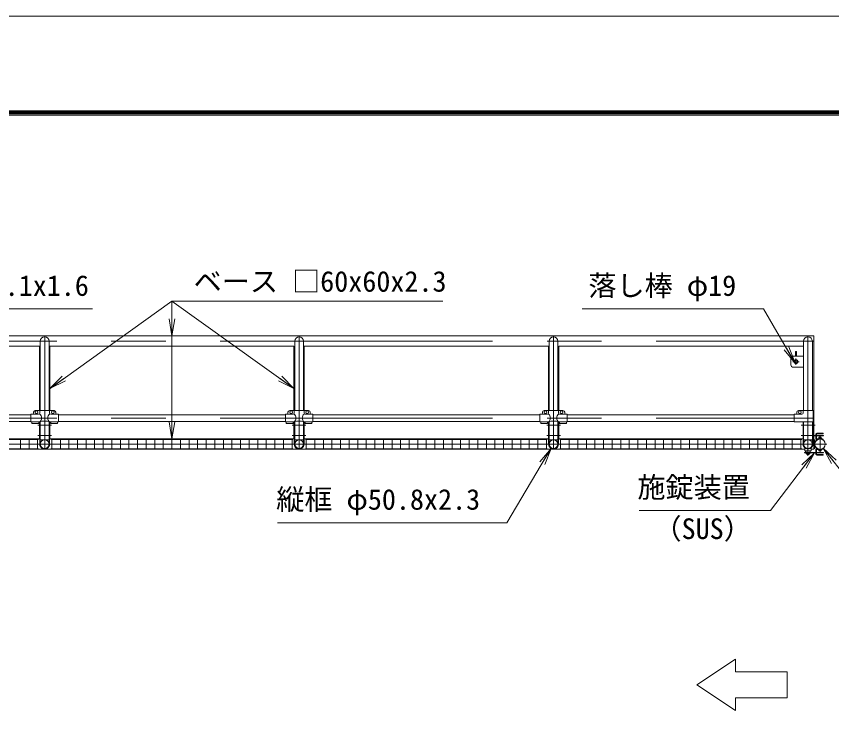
# Model space of a CAD drawing. Units: millimetres, scale not verified. Extents: x -10500 to 10500, y -7425 to 7425.
# Drawn here: x -1377 to 3374, y 3312 to 7425 of the extents above; entities that cross this region are included whole.
import ezdxf
from ezdxf.enums import TextEntityAlignment as Align

# ---------------------------------------------------------------- set-up
doc = ezdxf.new("R2010")
doc.units = ezdxf.units.MM
doc.header["$LTSCALE"] = 50
doc.linetypes.add('USER1', pattern=[50.8, 31.75, -6.35, 6.35, -6.35])
for name, color, linetype, lineweight in [('0-1_D-BMK', 2, 'USER1', 13), ('0-2_D-STR-DIM', 7, 'Continuous', 9), ('0-3_0', 7, 'Continuous', 18), ('0-4_D-STR3', 3, 'Continuous', 13), ('0-5_D-STR1', 1, 'Continuous', 18), ('0-6_D-STR2', 7, 'Continuous', 9), ('0-9_D-STR-TXT', 7, 'Continuous', 9), ('0-B_D-TTL', 7, 'Continuous', 9)]:
    doc.layers.add(name, color=color, linetype=linetype, lineweight=lineweight)
doc.styles.add('ＭＳ ゴシック', font='')
doc.styles.get('ＭＳ ゴシック').set_extended_font_data('MS Gothic')

# ---------------------------------------------------------------- blocks, each defined once
blk = doc.blocks.new('_Open')
at = {"layer": '0-3_0', "lineweight": 9}
blk.add_line((-50, 8.33), (0, 0), dxfattribs=at)
blk.add_lwpolyline([(-50, -8.33), (0, 0), (-50, 0)], dxfattribs=at)

msp = doc.modelspace()

# ---------------------------------------------------------------- linework, layer by layer
at = {"layer": '0-1_D-BMK'}
for p, q in [((-1212, 5563.91), (-1212, 4903.91)), ((270.5, 5563.91), (270.5, 4903.91)), ((1753, 5563.91), (1753, 4903.91)), ((3235.5, 5563.91), (3235.5, 4903.91)), ((-2729.5, 5533.91), (3270.5, 5533.91)), ((3165.5, 5395.91), (3165.5, 5431.91)), ((3183.5, 5413.91), (3147.5, 5413.91)), ((-2729.5, 5085.61), (3270.5, 5085.61)), ((-1172, 5043.91), (-1252, 5043.91)), ((310.5, 5043.91), (230.5, 5043.91)), ((1793, 5043.91), (1713, 5043.91)), ((3276.5, 5043.91), (3196.5, 5043.91)), ((3235.5, 4866.23), (3235.5, 5001.59)), ((-1172, 4983.91), (-1252, 4983.91)), ((310.5, 4983.91), (230.5, 4983.91)), ((1793, 4983.91), (1713, 4983.91)), ((3275.5, 4983.91), (3195.5, 4983.91)), ((3305.75, 4978.03), (3305.75, 4889.8)), ((-2736.29, 4933.91), (3275.5, 4933.91)), ((3345.75, 4933.91), (3272.55, 4933.91))]:
    msp.add_line(p, q, dxfattribs=at)
at = {"layer": '0-2_D-STR-DIM'}
for p, q in [((3113.61, 3607.4), (3113.61, 3457.4)), ((3113.61, 3457.4), (2813.61, 3457.4)), ((2813.61, 3382.4), (2813.61, 3457.4))]:
    msp.add_line(p, q, dxfattribs=at)
for points in [[(2813.61, 3682.4), (2588.61, 3532.4), (2813.61, 3382.4)], [(3113.61, 3607.4), (2813.61, 3607.4), (2813.61, 3682.4)]]:
    msp.add_lwpolyline(points, dxfattribs=at)
at = {"layer": '0-4_D-STR3'}
for p, q in [((3167.75, 5473.41), (3163.25, 5473.41)), ((3163.25, 5446.41), (3163.25, 5473.41)), ((3167.75, 5446.41), (3167.75, 5473.41)), ((3135.5, 5431.41), (3135.5, 5396.41)), ((3210.1, 5446.41), (3150.5, 5446.41)), ((3163.25, 5423.14), (3163.25, 5425.19)), ((3167.75, 5423.14), (3167.75, 5425.19)), ((3150.5, 5381.41), (3210.1, 5381.41)), ((-1292, 5107.61), (-1247.55, 5107.61)), ((-1292, 5107.61), (-1292, 5063.61)), ((-1277, 5119.61), (-1277, 5114.61)), ((-1157, 5129.61), (-1267, 5129.61)), ((-1240.55, 5129.61), (-1240.55, 5114.61)), ((-1183.45, 5129.61), (-1183.45, 5114.61)), ((-1176.45, 5107.61), (-1132, 5107.61)), ((-1147, 5119.61), (-1147, 5114.61)), ((-1132, 5107.61), (-1132, 5063.61)), ((190.5, 5107.61), (234.95, 5107.61)), ((190.5, 5107.61), (190.5, 5063.61)), ((205.5, 5119.61), (205.5, 5114.61)), ((325.5, 5129.61), (215.5, 5129.61)), ((241.95, 5129.61), (241.95, 5114.61)), ((299.05, 5129.61), (299.05, 5114.61)), ((306.05, 5107.61), (350.5, 5107.61)), ((335.5, 5119.61), (335.5, 5114.61)), ((350.5, 5107.61), (350.5, 5063.61)), ((1673, 5107.61), (1717.45, 5107.61)), ((1673, 5107.61), (1673, 5063.61)), ((1688, 5119.61), (1688, 5114.61)), ((1808, 5129.61), (1698, 5129.61)), ((1724.45, 5129.61), (1724.45, 5114.61)), ((1781.55, 5129.61), (1781.55, 5114.61)), ((1788.55, 5107.61), (1833, 5107.61)), ((1818, 5119.61), (1818, 5114.61)), ((1833, 5107.61), (1833, 5063.61)), ((3155.5, 5107.61), (3199.95, 5107.61)), ((3155.5, 5107.61), (3155.5, 5063.61)), ((3170.5, 5119.61), (3170.5, 5114.61)), ((3266.45, 5129.61), (3180.5, 5129.61)), ((3206.95, 5129.61), (3206.95, 5114.61)), ((3266.45, 5063.61), (3266.45, 5129.61)), ((-1292, 5063.61), (-1240.55, 5063.61)), ((-1287, 5063.61), (-1287, 5054.31)), ((-1287, 5054.31), (-1247, 5054.31)), ((-1247, 5063.61), (-1247, 5054.31)), ((-1240.6, 4933.91), (-1240.6, 5063.61)), ((-1240.6, 5063.61), (-1237.4, 5063.61)), ((-1237.4, 4933.91), (-1237.4, 5063.61)), ((-1183.4, 5063.61), (-1186.6, 5063.61)), ((-1186.6, 4933.91), (-1186.6, 5063.61)), ((-1183.45, 5063.61), (-1132, 5063.61)), ((-1183.4, 4933.91), (-1183.4, 5063.61)), ((-1177, 5063.61), (-1177, 5054.31)), ((-1177, 5054.31), (-1137, 5054.31)), ((-1137, 5063.61), (-1137, 5054.31)), ((190.5, 5063.61), (241.95, 5063.61)), ((195.5, 5063.61), (195.5, 5054.31)), ((195.5, 5054.31), (235.5, 5054.31)), ((235.5, 5063.61), (235.5, 5054.31)), ((241.9, 4933.91), (241.9, 5063.61)), ((241.9, 5063.61), (245.1, 5063.61)), ((245.1, 4933.91), (245.1, 5063.61)), ((299.1, 5063.61), (295.9, 5063.61)), ((295.9, 4933.91), (295.9, 5063.61)), ((299.05, 5063.61), (350.5, 5063.61)), ((299.1, 4933.91), (299.1, 5063.61)), ((305.5, 5063.61), (305.5, 5054.31)), ((305.5, 5054.31), (345.5, 5054.31)), ((345.5, 5063.61), (345.5, 5054.31)), ((1673, 5063.61), (1724.45, 5063.61)), ((1678, 5063.61), (1678, 5054.31)), ((1678, 5054.31), (1718, 5054.31)), ((1718, 5063.61), (1718, 5054.31)), ((1724.4, 4933.91), (1724.4, 5063.61)), ((1724.4, 5063.61), (1727.6, 5063.61)), ((1727.6, 4933.91), (1727.6, 5063.61)), ((1781.6, 5063.61), (1778.4, 5063.61)), ((1778.4, 4933.91), (1778.4, 5063.61)), ((1781.55, 5063.61), (1833, 5063.61)), ((1781.6, 4933.91), (1781.6, 5063.61)), ((1788, 5063.61), (1788, 5054.31)), ((1788, 5054.31), (1828, 5054.31)), ((1828, 5063.61), (1828, 5054.31)), ((3155.5, 5063.61), (3266.45, 5063.61)), ((3206.9, 4933.91), (3206.9, 5063.61)), ((3206.9, 5063.61), (3210.1, 5063.61)), ((3210.1, 4933.91), (3210.1, 5063.61)), ((3264.1, 5063.61), (3260.9, 5063.61)), ((3260.9, 4933.91), (3260.9, 5063.61)), ((3264.1, 4933.9), (3264.1, 5063.61)), ((3281.75, 4985.14), (3281.75, 4992.69)), ((3284.75, 4994.69), (3324.75, 4994.69)), ((3284.75, 4985.14), (3284.75, 4992.69)), ((3286.75, 4997.69), (3324.75, 4997.69)), ((3296.75, 4994.69), (3296.75, 4997.69)), ((3318.75, 4994.69), (3318.75, 4997.69)), ((3324.75, 4994.69), (3324.75, 4997.69)), ((3253.64, 4952.54), (3254.5, 4952.54)), ((3254.5, 4959.31), (3254.5, 4952.54)), ((3264.1, 4985.14), (3325.5, 4985.14)), ((3264.1, 4982.14), (3325.5, 4982.14)), ((3270.5, 4958.91), (3275.5, 4958.91)), ((3270.5, 4958.91), (3270.5, 4908.91)), ((3275.5, 4958.91), (3275.5, 4908.91)), ((3275.5, 4958.91), (3275.5, 4908.91)), ((3281.75, 4964.66), (3281.75, 4982.14)), ((3284.75, 4974.69), (3281.75, 4974.69)), ((3284.75, 4965.81), (3284.75, 4982.14)), ((3290.39, 4961.69), (3284.75, 4961.69)), ((3291, 4964.84), (3285.89, 4964.84)), ((3298.25, 4967.16), (3298.25, 4972.96)), ((3298.25, 4967.16), (3313.25, 4967.16)), ((3299.99, 4973.66), (3311.57, 4973.66)), ((3301.75, 4973.66), (3301.75, 4975.06)), ((3301.75, 4967.16), (3301.75, 4972.96)), ((3302.35, 4975.66), (3302.35, 4973.66)), ((3302.35, 4975.66), (3309.15, 4975.66)), ((3309.15, 4975.66), (3309.15, 4973.66)), ((3309.75, 4973.66), (3309.75, 4975.06)), ((3309.75, 4967.16), (3309.75, 4972.96)), ((3313.25, 4967.16), (3313.25, 4972.96)), ((3323.11, 4961.05), (3324.75, 4963.41)), ((3325.5, 4985.14), (3325.5, 4982.14)), ((3216.5, 4896.53), (3216.5, 4912.54)), ((3218.75, 4894.28), (3252.25, 4894.28)), ((3222, 4890.48), (3222, 4894.28)), ((3249, 4890.48), (3249, 4894.28)), ((3254.5, 4896.53), (3254.5, 4912.54)), ((3275.5, 4908.91), (3270.5, 4908.91)), ((3281.75, 4903.17), (3281.75, 4885.68)), ((3290.39, 4906.13), (3284.75, 4906.13)), ((3284.75, 4902.01), (3284.75, 4885.68)), ((3291, 4902.98), (3285.89, 4902.98)), ((3298.25, 4900.66), (3298.25, 4895.86)), ((3298.25, 4900.66), (3313.25, 4900.66)), ((3299.99, 4895.16), (3311.57, 4895.16)), ((3301.75, 4900.66), (3301.75, 4895.86)), ((3309.75, 4900.66), (3309.75, 4895.86)), ((3313.25, 4900.66), (3313.25, 4895.86)), ((3215.5, 4882.68), (3215.5, 4885.68)), ((3215.5, 4885.68), (3325.5, 4885.68)), ((3215.5, 4882.68), (3325.5, 4882.68)), ((3220.5, 4881.68), (3220.5, 4882.68)), ((3220.5, 4881.68), (3250.5, 4881.68)), ((3226.5, 4885.68), (3224.17, 4887.46)), ((3225, 4880.18), (3225, 4881.18)), ((3226.5, 4878.68), (3244.5, 4878.68)), ((3228, 4878.68), (3228, 4873.88)), ((3229.74, 4873.18), (3241.32, 4873.18)), ((3231.5, 4878.68), (3231.5, 4873.88)), ((3239.5, 4878.68), (3239.5, 4873.88)), ((3243, 4878.68), (3243, 4873.88)), ((3244.5, 4885.68), (3246.84, 4887.46)), ((3246, 4880.18), (3246, 4881.18)), ((3250.5, 4881.68), (3250.5, 4882.68)), ((3284.75, 4893.13), (3281.75, 4893.13)), ((3281.75, 4882.68), (3281.75, 4875.13)), ((3284.75, 4882.68), (3284.75, 4875.13)), ((3284.75, 4873.13), (3324.75, 4873.13)), ((3286.75, 4870.13), (3324.75, 4870.13)), ((3296.75, 4873.13), (3296.75, 4870.13)), ((3318.75, 4873.13), (3318.75, 4870.13)), ((3324.75, 4873.13), (3324.75, 4870.13)), ((3325.5, 4882.68), (3325.5, 4885.68))]:
    msp.add_line(p, q, dxfattribs=at)
for points in [[(3216.5, 4959.31), (3216.5, 4952.54), (3217.37, 4952.54)], [(3309.75, 4975.06), (3301.75, 4975.06), (3302.35, 4975.66)]]:
    msp.add_lwpolyline(points, dxfattribs=at)
for centre, radius in [((3165.5, 5413.91), 11.5), ((3165.5, 5413.91), 9.5), ((-1259, 5120.61), 8), ((-1165, 5120.61), 8), ((223.5, 5120.61), 8), ((317.5, 5120.61), 8), ((1706, 5120.61), 8), ((1800, 5120.61), 8), ((3188.5, 5120.61), 8)]:
    msp.add_circle(centre, radius, dxfattribs=at)
for centre, radius, start, end in [((3150.5, 5431.41), 15, 90, 180), ((3150.5, 5396.41), 15, 180, 270), ((-1284, 5114.61), 7, 270, 0), ((-1267, 5119.61), 10, 90, 180), ((-1247.55, 5114.61), 7, 270, 0), ((-1259.67, 5086.05), 29.48, 310.4464, 49.5536), ((-1164.32, 5086.05), 29.48, 130.4464, 229.5536), ((-1176.45, 5114.61), 7, 180, 270), ((-1157, 5119.61), 10, 0, 90), ((-1140, 5114.61), 7, 180, 270), ((198.5, 5114.61), 7, 270, 0), ((215.5, 5119.61), 10, 90, 180), ((234.95, 5114.61), 7, 270, 0), ((222.83, 5086.05), 29.48, 310.4464, 49.5536), ((318.18, 5086.05), 29.48, 130.4464, 229.5536), ((306.05, 5114.61), 7, 180, 270), ((325.5, 5119.61), 10, 0, 90), ((342.5, 5114.61), 7, 180, 270), ((1681, 5114.61), 7, 270, 0), ((1698, 5119.61), 10, 90, 180), ((1717.45, 5114.61), 7, 270, 0), ((1705.33, 5086.05), 29.48, 310.4464, 49.5536), ((1800.68, 5086.05), 29.48, 130.4464, 229.5536), ((1788.55, 5114.61), 7, 180, 270), ((1808, 5119.61), 10, 0, 90), ((1825, 5114.61), 7, 180, 270), ((3163.5, 5114.61), 7, 270, 0), ((3180.5, 5119.61), 10, 90, 180), ((3199.95, 5114.61), 7, 270, 0), ((-1212, 4983.13), 85.4, 70.46947, 109.53053), ((270.5, 4983.13), 85.4, 70.46947, 109.53053), ((1753, 4983.13), 85.4, 70.46947, 109.53053), ((3286.75, 4992.69), 5, 90, 180), ((3284.75, 4991.69), 3, 90, 180), ((3286.75, 4992.69), 2, 90, 180), ((3235.5, 4933.91), 26, 45.7659, 134.2341), ((3284.75, 4964.69), 3, 179.99999, 270), ((3285.75, 4965.83), 1, 180, 278.06737), ((3305.84, 4914.63), 49.53, 69.59206, 108.17614), ((3305.75, 4913.94), 53, 68.9925, 106.16556), ((3300, 4971.12), 2.54, 46.39452, 133.60548), ((3305.75, 4961.88), 11.78, 70.14751, 109.85249), ((3311.5, 4971.13), 2.54, 46.35169, 133.64831), ((-1212, 4933.91), 28.6, 179.9857, 0.0143), ((-1212, 4933.91), 25.4, 179.99463, 0.00537), ((270.5, 4933.91), 28.6, 179.9857, 0.0143), ((270.5, 4933.91), 25.4, 179.99463, 0.00537), ((1753, 4933.91), 28.6, 179.9857, 0.0143), ((1753, 4933.91), 25.4, 179.99463, 0.00537), ((3235.5, 4933.91), 28.6, 179.9857, 0.0143), ((3235.5, 4933.91), 25.4, 179.99463, 0.00537), ((3218.75, 4896.53), 2.25, 180, 270), ((3252.25, 4896.53), 2.25, 270, 0), ((3284.75, 4903.13), 3, 90, 180.00001), ((3285.75, 4901.99), 1, 81.93263, 180), ((3305.84, 4953.19), 49.53, 251.82386, 290.40794), ((3305.75, 4953.89), 53, 253.83444, 291.0075), ((3300, 4897.7), 2.54, 226.39452, 313.60548), ((3305.75, 4906.94), 11.78, 250.14751, 289.85249), ((3311.5, 4897.7), 2.54, 226.35169, 313.64831), ((3225.2, 4890.48), 3.2, 180, 251.05067), ((3224.5, 4881.18), 0.5, 0, 90), ((3226.5, 4880.18), 1.5, 180, 270), ((3229.75, 4875.72), 2.54, 226.39452, 313.60548), ((3235.5, 4884.96), 11.78, 250.14751, 289.85249), ((3241.25, 4875.72), 2.54, 226.35169, 313.64831), ((3244.5, 4880.18), 1.5, 270, 0), ((3246.5, 4881.18), 0.5, 90, 180), ((3245.8, 4890.48), 3.2, 288.94933, 0), ((3284.75, 4876.13), 3, 180, 270), ((3286.75, 4875.13), 5, 180, 270), ((3286.75, 4875.13), 2, 180, 270)]:
    msp.add_arc(centre, radius, start, end, dxfattribs=at)
at = {"layer": '0-5_D-STR1'}
for p, q in [((3270.5, 5563.91), (-2729.5, 5563.91)), ((3270.5, 5563.91), (3270.5, 4985.14)), ((-1237.4, 5533.91), (-1237.4, 5129.61)), ((-1186.6, 5533.91), (-1186.6, 5129.61)), ((245.1, 5533.91), (245.1, 5129.61)), ((295.9, 5533.91), (295.9, 5129.61)), ((1727.6, 5533.91), (1727.6, 5129.61)), ((1778.4, 5533.91), (1778.4, 5129.61)), ((3210.1, 5533.91), (3210.1, 5129.61)), ((3260.9, 5533.91), (3260.9, 5129.61)), ((-2669.1, 5503.91), (-1242, 5503.91)), ((-1242, 5503.91), (-1242, 5129.61)), ((-1182, 5503.91), (240.5, 5503.91)), ((-1182, 5503.91), (-1182, 5129.61)), ((240.5, 5503.91), (240.5, 5129.61)), ((300.5, 5503.91), (1723, 5503.91)), ((300.5, 5503.91), (300.5, 5129.61)), ((1723, 5503.91), (1723, 5129.61)), ((1783, 5503.91), (1783, 5129.61)), ((1783, 5503.91), (3210.1, 5503.91)), ((-2614.5, 5104.66), (-1292, 5104.66)), ((-1292, 5104.66), (-2614.5, 5104.66)), ((-1132, 5104.66), (190.5, 5104.66)), ((190.5, 5104.66), (-1132, 5104.66)), ((350.5, 5104.66), (1673, 5104.66)), ((1673, 5104.66), (350.5, 5104.66)), ((1833, 5104.66), (3155.5, 5104.66)), ((3155.5, 5104.66), (1833, 5104.66)), ((-2614.5, 5066.56), (-1292, 5066.56)), ((-1292, 5066.56), (-2614.5, 5066.56)), ((-1242, 5063.61), (-1242, 4963.91)), ((-1237.4, 5064.66), (-1237.4, 4959.31)), ((-1186.6, 5064.66), (-1186.6, 4959.31)), ((-1182, 5063.61), (-1182, 4963.91)), ((-1132, 5066.56), (190.5, 5066.56)), ((190.5, 5066.56), (-1132, 5066.56)), ((240.5, 5063.61), (240.5, 4963.91)), ((245.1, 5064.66), (245.1, 4959.31)), ((295.9, 5064.66), (295.9, 4959.31)), ((300.5, 5063.61), (300.5, 4963.91)), ((350.5, 5066.56), (1673, 5066.56)), ((1673, 5066.56), (350.5, 5066.56)), ((1723, 5063.61), (1723, 4963.91)), ((1727.6, 5064.66), (1727.6, 4959.31)), ((1778.4, 5064.66), (1778.4, 4959.31)), ((1783, 5063.61), (1783, 4963.91)), ((1833, 5066.56), (3155.5, 5066.56)), ((3155.5, 5066.56), (1833, 5066.56)), ((3210.1, 5063.61), (3210.1, 4959.31)), ((3260.9, 5063.61), (3260.9, 4959.31)), ((-1242, 4963.91), (-2665.9, 4963.91)), ((-1237.4, 4959.31), (-1186.6, 4959.31)), ((240.5, 4963.91), (-1182, 4963.91)), ((245.1, 4959.31), (295.9, 4959.31)), ((1723, 4963.91), (300.5, 4963.91)), ((1727.6, 4959.31), (1778.4, 4959.31)), ((3206.9, 4963.91), (1783, 4963.91)), ((3210.1, 4959.31), (3260.9, 4959.31)), ((3270.5, 4982.14), (3270.5, 4903.91)), ((3216.5, 4903.91), (-2729.5, 4903.91)), ((3270.5, 4903.91), (3254.5, 4903.91))]:
    msp.add_line(p, q, dxfattribs=at)
for centre, radius in [((-1212, 4933.91), 25.4), ((270.5, 4933.91), 25.4), ((1753, 4933.91), 25.4), ((3235.5, 4933.91), 25.4), ((3305.75, 4933.91), 30.25)]:
    msp.add_circle(centre, radius, dxfattribs=at)
for centre in [(-1212, 5533.91), (270.5, 5533.91), (1753, 5533.91), (3235.5, 5533.91)]:
    msp.add_arc(centre, 25.4, 0, 180, dxfattribs=at)
at = {"layer": '0-6_D-STR2'}
for p, q in [((-1248.25, 4961.91), (-2658.25, 4961.91)), ((-1353.25, 4905.91), (-1353.25, 4961.91)), ((-1303.25, 4905.91), (-1303.25, 4961.91)), ((-1253.25, 4905.91), (-1253.25, 4961.91)), ((234.25, 4961.91), (-1175.75, 4961.91)), ((-1170.75, 4905.91), (-1170.75, 4961.91)), ((-1120.75, 4905.91), (-1120.75, 4961.91)), ((-1070.75, 4905.91), (-1070.75, 4961.91)), ((-1020.75, 4905.91), (-1020.75, 4961.91)), ((-970.75, 4905.91), (-970.75, 4961.91)), ((-920.75, 4905.91), (-920.75, 4961.91)), ((-870.75, 4905.91), (-870.75, 4961.91)), ((-820.75, 4905.91), (-820.75, 4961.91)), ((-770.75, 4905.91), (-770.75, 4961.91)), ((-720.75, 4905.91), (-720.75, 4961.91)), ((-670.75, 4905.91), (-670.75, 4961.91)), ((-620.75, 4905.91), (-620.75, 4961.91)), ((-570.75, 4905.91), (-570.75, 4961.91)), ((-520.75, 4905.91), (-520.75, 4961.91)), ((-470.75, 4905.91), (-470.75, 4961.91)), ((-420.75, 4905.91), (-420.75, 4961.91)), ((-370.75, 4905.91), (-370.75, 4961.91)), ((-320.75, 4905.91), (-320.75, 4961.91)), ((-270.75, 4905.91), (-270.75, 4961.91)), ((-220.75, 4905.91), (-220.75, 4961.91)), ((-170.75, 4905.91), (-170.75, 4961.91)), ((-120.75, 4905.91), (-120.75, 4961.91)), ((-70.75, 4905.91), (-70.75, 4961.91)), ((-20.75, 4905.91), (-20.75, 4961.91)), ((29.25, 4905.91), (29.25, 4961.91)), ((79.25, 4905.91), (79.25, 4961.91)), ((129.25, 4905.91), (129.25, 4961.91)), ((179.25, 4905.91), (179.25, 4961.91)), ((229.25, 4905.91), (229.25, 4961.91)), ((1716.75, 4961.91), (306.75, 4961.91)), ((311.75, 4905.91), (311.75, 4961.91)), ((361.75, 4905.91), (361.75, 4961.91)), ((411.75, 4905.91), (411.75, 4961.91)), ((461.75, 4905.91), (461.75, 4961.91)), ((511.75, 4905.91), (511.75, 4961.91)), ((561.75, 4905.91), (561.75, 4961.91)), ((611.75, 4905.91), (611.75, 4961.91)), ((661.75, 4905.91), (661.75, 4961.91)), ((711.75, 4905.91), (711.75, 4961.91)), ((761.75, 4905.91), (761.75, 4961.91)), ((811.75, 4905.91), (811.75, 4961.91)), ((861.75, 4905.91), (861.75, 4961.91)), ((911.75, 4905.91), (911.75, 4961.91)), ((961.75, 4905.91), (961.75, 4961.91)), ((1011.75, 4905.91), (1011.75, 4961.91)), ((1061.75, 4905.91), (1061.75, 4961.91)), ((1111.75, 4905.91), (1111.75, 4961.91)), ((1161.75, 4905.91), (1161.75, 4961.91)), ((1211.75, 4905.91), (1211.75, 4961.91)), ((1261.75, 4905.91), (1261.75, 4961.91)), ((1311.75, 4905.91), (1311.75, 4961.91)), ((1361.75, 4905.91), (1361.75, 4961.91)), ((1411.75, 4905.91), (1411.75, 4961.91)), ((1461.75, 4905.91), (1461.75, 4961.91)), ((1511.75, 4905.91), (1511.75, 4961.91)), ((1561.75, 4905.91), (1561.75, 4961.91)), ((1611.75, 4905.91), (1611.75, 4961.91)), ((1661.75, 4905.91), (1661.75, 4961.91)), ((1711.75, 4905.91), (1711.75, 4961.91)), ((3199.25, 4961.91), (1789.25, 4961.91)), ((1794.25, 4905.91), (1794.25, 4961.91)), ((1844.25, 4905.91), (1844.25, 4961.91)), ((1894.25, 4905.91), (1894.25, 4961.91)), ((1944.25, 4905.91), (1944.25, 4961.91)), ((1994.25, 4905.91), (1994.25, 4961.91)), ((2044.25, 4905.91), (2044.25, 4961.91)), ((2094.25, 4905.91), (2094.25, 4961.91)), ((2144.25, 4905.91), (2144.25, 4961.91)), ((2194.25, 4905.91), (2194.25, 4961.91)), ((2244.25, 4905.91), (2244.25, 4961.91)), ((2294.25, 4905.91), (2294.25, 4961.91)), ((2344.25, 4905.91), (2344.25, 4961.91)), ((2394.25, 4905.91), (2394.25, 4961.91)), ((2444.25, 4905.91), (2444.25, 4961.91)), ((2494.25, 4905.91), (2494.25, 4961.91)), ((2544.25, 4905.91), (2544.25, 4961.91)), ((2594.25, 4905.91), (2594.25, 4961.91)), ((2644.25, 4905.91), (2644.25, 4961.91)), ((2694.25, 4905.91), (2694.25, 4961.91)), ((2744.25, 4905.91), (2744.25, 4961.91)), ((2794.25, 4905.91), (2794.25, 4961.91)), ((2844.25, 4905.91), (2844.25, 4961.91)), ((2894.25, 4905.91), (2894.25, 4961.91)), ((2944.25, 4905.91), (2944.25, 4961.91)), ((2994.25, 4905.91), (2994.25, 4961.91)), ((3044.25, 4905.91), (3044.25, 4961.91)), ((3094.25, 4905.91), (3094.25, 4961.91)), ((3144.25, 4905.91), (3144.25, 4961.91)), ((3194.25, 4905.91), (3194.25, 4961.91)), ((-1248.25, 4933.91), (-2658.25, 4933.91)), ((-1248.25, 4905.91), (-2658.25, 4905.91)), ((234.25, 4933.91), (-1175.75, 4933.91)), ((234.25, 4905.91), (-1175.75, 4905.91)), ((1716.75, 4933.91), (306.75, 4933.91)), ((1716.75, 4905.91), (306.75, 4905.91)), ((3199.25, 4933.91), (1789.25, 4933.91)), ((3199.25, 4905.91), (1789.25, 4905.91))]:
    msp.add_line(p, q, dxfattribs=at)
at = {"layer": '0-9_D-STR-TXT'}
for q in [(-1180.37, 5258.54), (-470.75, 5565.91), (238.88, 5258.54)]:
    msp.add_line((-470.75, 5766.14), q, dxfattribs=at)
for points in [[(1108.34, 5766.14), (-470.75, 5766.14), (-470.75, 4965.91)], [(-933.2, 5721.16), (-2269.9, 5721.16), (-2447.35, 5106.58)], [(1919.3, 5721.16), (2975.97, 5721.16), (3159.69, 5407.44)], [(144.09, 4476.08), (1480.79, 4476.08), (1737.37, 4907.61)], [(4904.5, 4597.91), (3567.8, 4597.91), (3325.59, 4908.48)], [(2251.49, 4546.97), (3016.64, 4546.97), (3271.79, 4881.09)]]:
    msp.add_lwpolyline(points, dxfattribs=at)
at = {"layer": '0-B_D-TTL', "color": 2, "lineweight": 18}
msp.add_lwpolyline([(-10500, 7425), (10500, 7425), (10500, -7425), (-10500, -7425)], close=True, dxfattribs=at)
at = {"layer": '0-B_D-TTL'}
for points in [[(-9825, 6875), (9825, 6875), (9825, -6875), (-9825, -6875)], [(-9818.75, 6868.75), (9818.75, 6868.75), (9818.75, -6868.75), (-9818.75, -6868.75)], [(-9812.5, 6862.5), (9812.5, 6862.5), (9812.5, -6862.5), (-9812.5, -6862.5)], [(-9806.25, 6856.25), (9806.25, 6856.25), (9806.25, -6856.25), (-9806.25, -6856.25)], [(-9800, 6850), (9800, 6850), (9800, -6850), (-9800, -6850)]]:
    msp.add_lwpolyline(points, close=True, dxfattribs=at)

# ---------------------------------------------------------------- block references
at = {"layer": '0-9_D-STR-TXT', "xscale": 2, "yscale": 2}
for p, rotation in [((-470.75, 5563.91), 270), ((3160.7, 5405.71), 300.35516), ((-1182, 5257.38), 215.57655), ((240.5, 5257.38), 324.42345), ((-470.75, 4963.91), 270), ((1738.39, 4909.33), 59.26544), ((3324.36, 4910.06), 127.94996), ((3273, 4882.68), 52.63301)]:
    msp.add_blockref('_Open', p, dxfattribs=dict(at, rotation=rotation))

# ---------------------------------------------------------------- texts
at = {"layer": '0-9_D-STR-TXT', "style": 'ＭＳ ゴシック'}
for s, p in [('ベース □60x60x2.3', (-344.07, 5785.55)), ('横框 φ38.1x1.6', (-2142.6, 5761.19)), ('落し棒 φ19', (1955.89, 5761.19)), ('施錠装置', (2241.48, 4587)), ('縦框 φ50.8x2.3', (137.11, 4516.11)), ('（SUS）', (2335.05, 4345.33))]:
    msp.add_text(s, height=120.2, dxfattribs=at).set_placement(p, align=Align.BOTTOM_LEFT)

doc.saveas('drawing.dxf')
